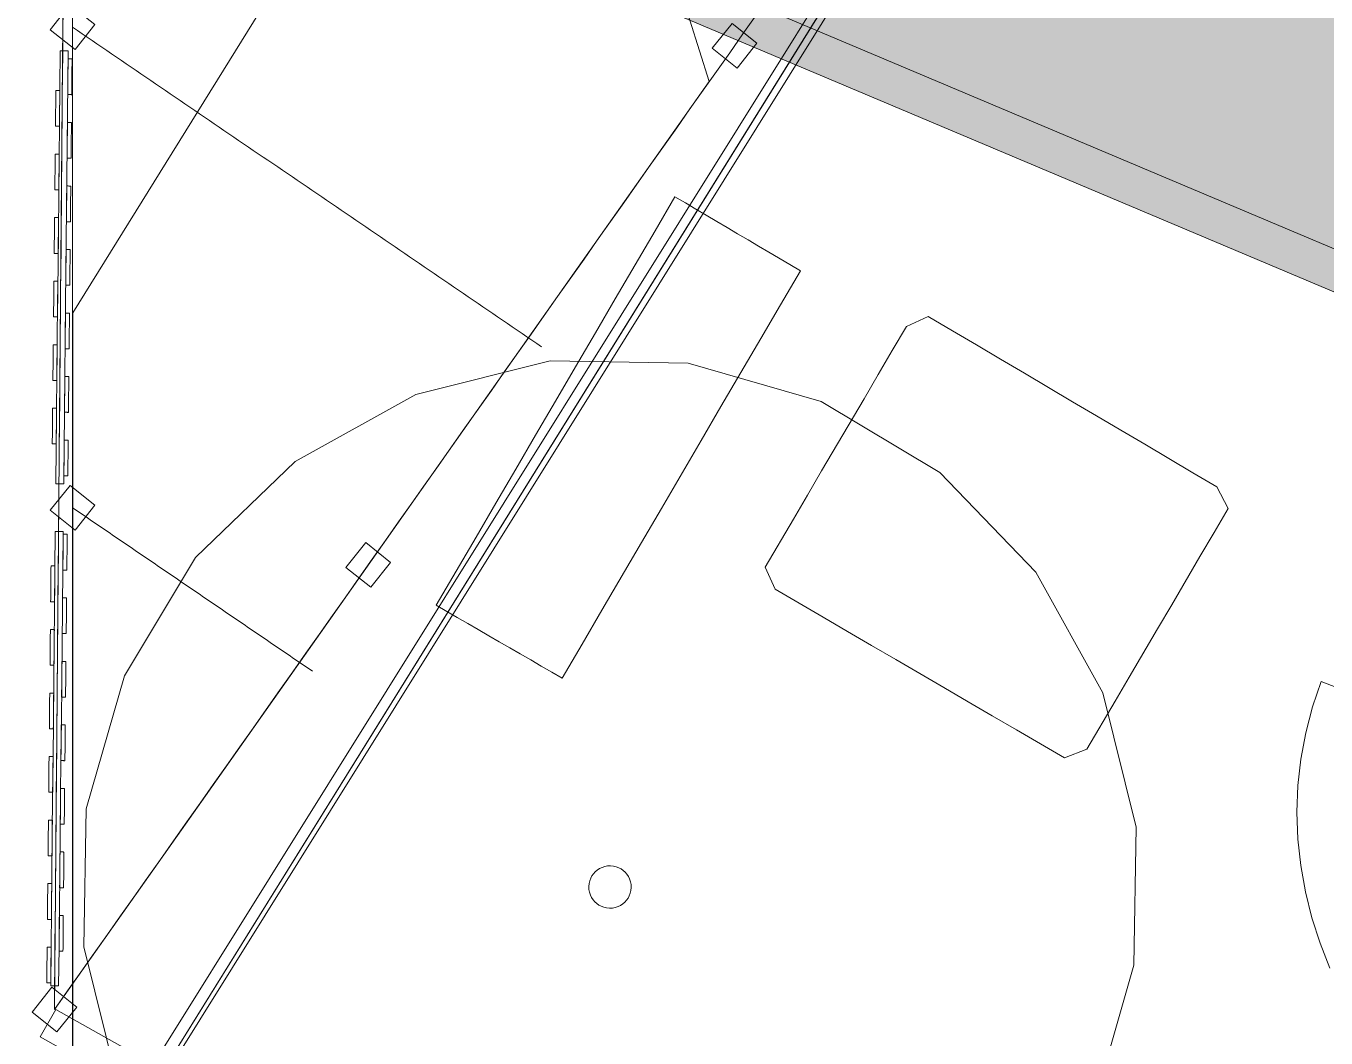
# Model space of a CAD drawing. Header units: millimetres. Extents: x -31757 to 121236, y -27283 to 59400.
# Drawn here: x 25068 to 29978, y 3629 to 7451 of the extents above; entities that cross this region are included whole.
import ezdxf

# ---------------------------------------------------------------- set-up
doc = ezdxf.new("R2010")
doc.units = ezdxf.units.MM
doc.layers.add('10_見えがかり', color=7, linetype='Continuous', lineweight=13)
doc.layers.add('30_敷地・外構', color=8, linetype='Continuous', lineweight=9)

msp = doc.modelspace()

# ---------------------------------------------------------------- hatches: boundary and pattern name
at = {"layer": '10_見えがかり'}
msp.add_hatch(color=8, dxfattribs=at).paths.add_polyline_path([(40065.8, 29151), (40066.1, 29150.7), (40327.1, 28949.1), (40328.7, 28948), (40330.4, 28947), (40332.2, 28946.2), (40334, 28945.6), (40335.9, 28945.2), (40337.9, 28945), (40339.9, 28944.9), (40341.8, 28945.1), (40343.7, 28945.4), (40345.6, 28946), (40347.5, 28946.7), (40349.2, 28947.6), (40350.9, 28948.6), (40352.4, 28949.8), (40353.8, 28951.2), (40355.1, 28952.7), (40882.9, 29633), (41480, 30395.1), (42080.6, 31154.4), (42684.8, 31910.9), (43292.6, 32664.5), (43903.9, 33415.2), (44518.8, 34163), (45137.2, 34907.9), (45759.1, 35650), (46384.5, 36389), (47013.3, 37125.1), (47645.6, 37858.3), (48281.4, 38588.4), (48920.6, 39315.6), (49563.2, 40039.7), (50209.3, 40760.8), (50858.7, 41478.8), (51511.5, 42193.7), (52167.7, 42905.6), (52827.2, 43614.4), (53490, 44320), (54156.2, 45022.6), (54825.7, 45721.9), (55498.4, 46418.1), (56174.5, 47111.2), (56853.8, 47801), (57536.3, 48487.6), (58222.1, 49171), (58911.1, 49851.2), (59603.3, 50528.1), (60298.6, 51201.7), (60374.8, 51274.8), (60376.2, 51276.3), (60377.4, 51277.8), (60378.4, 51279.5), (60379.3, 51281.3), (60380, 51283.1), (60380.5, 51285), (60380.8, 51286.9), (60381, 51288.9), (60380.9, 51290.8), (60380.7, 51292.8), (60380.2, 51294.7), (60379.6, 51296.6), (60378.8, 51298.4), (60377.8, 51300.1), (60376.7, 51301.7), (60375.4, 51303.1), (60146.7, 51540.7), (60146.4, 51541), (60146.7, 51541.4), (60833.4, 52199.6), (61523.6, 52855.1), (62216.8, 53507.4), (62913, 54156.4), (63612.2, 54802.2), (64314.4, 55444.8), (65019.2, 56083.8), (65019.6, 56084.1), (65019.9, 56083.8), (65254.1, 55824.3), (66795, 54116.9), (66795, 54116.8), (75537.8, 44429), (75538.1, 44428.7), (75537.8, 44428.3), (75105, 44023.6), (75104.9, 44023.5), (73057.4, 42142.5), (73057.2, 42142.3), (71040.6, 40228.6), (71040.4, 40228.4), (69052.1, 38285.4), (69051.8, 38285.2), (67092.1, 36313.2), (67091.9, 36313), (65161.3, 34312.7), (65161.1, 34312.4), (63259.9, 32284), (63259.7, 32283.8), (61388.4, 30227.8), (61388.2, 30227.6), (59547.2, 28144.4), (59547, 28144.1), (57736.7, 26034.2), (57736.5, 26034), (55957.3, 23897.8), (55957.1, 23897.6), (54209.3, 21735.6), (54209.1, 21735.4), (52493.2, 19548.1), (52493, 19547.9), (50809.2, 17335.7), (50809, 17335.4), (49157.8, 15098.8), (49157.6, 15098.5), (47539.3, 12838), (47539.1, 12837.8), (45954.1, 10553.8), (45953.9, 10553.6), (44402.4, 8246.6), (44402.2, 8246.4), (42884.7, 5917), (42884.5, 5916.8), (41401.3, 3565.6), (41401.2, 3565.4), (40433.8, 2047.8), (40433.5, 2047.4), (40433, 2047.5), (34030.2, 4749.4), (34030.2, 4749.4), (26699.8, 7843.7), (26699.5, 7843.8), (26030.8, 8156.6), (26029.7, 8157.2), (26026.2, 8159.4), (26025.8, 8159.7), (26026, 8160.1), (26672.5, 9168.4), (26672.6, 9168.6), (28072.1, 11401.4), (28073.1, 11403.1), (28073.8, 11404.9), (28074.5, 11406.8), (28074.9, 11408.7), (28075.1, 11410.7), (28075.1, 11412.7), (28075, 11414.6), (28074.6, 11416.6), (28074.1, 11418.5), (28073.4, 11420.3), (28072.5, 11422), (28071.4, 11423.7), (28070.2, 11425.2), (28068.8, 11426.7), (28067.3, 11427.9), (28065.7, 11429), (27872.5, 11548.5), (27872.1, 11548.7), (27872.4, 11549.1), (28386.1, 12375.7), (28904.1, 13200.3), (29425.9, 14022.4), (29951.7, 14842.1), (30481.3, 15659.2), (31014.8, 16473.8), (31552.1, 17285.9), (32093.3, 18095.5), (32638.3, 18902.5), (33187.1, 19706.8), (33739.7, 20508.6), (34296.1, 21307.8), (34856.3, 22104.3), (35420.2, 22898.1), (35987.9, 23689.3), (36559.3, 24477.8), (37134.5, 25263.5), (37713.4, 26046.5), (38295.9, 26826.8), (38882.2, 27604.3), (39472.1, 28379.1), (40065.5, 29150.6)])

# ---------------------------------------------------------------- linework, layer by layer
for points in [[(18244, 12903.1), (23243.5, 12903.3), (24243.4, 12903.4), (25243.3, 12903.5), (25243.4, 11903.5), (25243.4, 10903.6), (25243.5, 9903.7), (25243.5, 8903.8), (25243.6, 7903.9), (25243.7, 6904), (25243.7, 5904.1), (25243.8, 4904.2), (25243.9, 2904.4), (25243.9, 1904.5), (25244, 904.6), (24244.1, 904.5), (23244.2, 904.5), (21244.4, 904.4), (20244.5, 904.3), (19244.6, 904.2)], [(25244.9, 6368.1), (28481.9, 11583.6), (30011.2, 10634.4), (25245.3, 2955.5), (25244.9, 6368.1)], [(40371.8, 2236.4), (33118.3, 5297.2), (33118.3, 5297.2), (26761.1, 7980.6), (26760.7, 7980.8), (26246.6, 8221.2), (26245.5, 8221.8), (26245.1, 8222.1), (26244.7, 8222.4), (26244.9, 8222.8), (26801.1, 9091.1), (26801.2, 9091.3), (28206.9, 11329.6), (28207.1, 11330)], [(25245.6, 903.3), (25245.3, 2955.5), (29065, 9109.9)], [(25548.7, 3528.9), (28640.9, 8483.8), (28692.2, 8452.8), (25600.9, 3499.4), (25548.7, 3528.9)], [(27538.2, 7590.3), (27648.4, 7241.4), (27153.7, 6540.3), (26164.5, 5138.2), (25669.8, 4437.1), (25175.2, 3736), (25188, 5226.7), (25200.8, 6717.4), (25213.6, 8208)], [(34030.2, 4749.4), (26699.8, 7843.7)], [(25234, 7531.4), (25327.9, 7456.7), (25253.2, 7362.7), (25159.3, 7437.5), (25234, 7531.4)], [(27734.3, 7461), (27828.2, 7386.3), (27753.5, 7292.4), (27659.6, 7367.1), (27734.3, 7461)], [(25194.4, 7084.9), (25195.8, 7221.1), (25197.2, 7357.3), (25202.2, 7357.3), (25204.7, 7357.3), (25207.2, 7357.2), (25209.7, 7357.2), (25219.7, 7357.1), (25222.2, 7357.1), (25227.2, 7357), (25217.4, 6403.4), (25216, 6267.2), (25214.7, 6130.9), (25213.3, 5994.7), (25210.5, 5722.2), (25208, 5722.3), (25205.5, 5722.3), (25195.5, 5722.4), (25193, 5722.4), (25190.5, 5722.4), (25188, 5722.5), (25185.5, 5722.5), (25180.5, 5722.5), (25181.9, 5858.8), (25183.3, 5995), (25184.7, 6131.2), (25187.4, 6403.7), (25188.8, 6539.9), (25190.2, 6676.2), (25191.6, 6812.4), (25193, 6948.6), (25194.4, 7084.9)], [(25194.4, 7084.9), (25195.8, 7221.1), (25197.2, 7357.3), (25202.2, 7357.3), (25204.7, 7357.3), (25207.2, 7357.2), (25209.7, 7357.2), (25219.7, 7357.1), (25222.2, 7357.1), (25227.2, 7357), (25217.4, 6403.4), (25216, 6267.2), (25214.7, 6130.9), (25213.3, 5994.7), (25210.5, 5722.2), (25208, 5722.3), (25205.5, 5722.3), (25195.5, 5722.4), (25193, 5722.4), (25190.5, 5722.4), (25188, 5722.5), (25185.5, 5722.5), (25180.5, 5722.5), (25181.9, 5858.8), (25183.3, 5995), (25184.7, 6131.2), (25187.4, 6403.7), (25188.8, 6539.9), (25190.2, 6676.2), (25191.6, 6812.4), (25193, 6948.6), (25194.4, 7084.9)], [(25194.4, 7084.9), (25195.8, 7221.1), (25197.2, 7357.3), (25202.2, 7357.3), (25204.7, 7357.3), (25207.2, 7357.2), (25209.7, 7357.2), (25219.7, 7357.1), (25222.2, 7357.1), (25227.2, 7357), (25217.4, 6403.4), (25216, 6267.2), (25214.7, 6130.9), (25213.3, 5994.7), (25210.5, 5722.2), (25208, 5722.3), (25205.5, 5722.3), (25195.5, 5722.4), (25193, 5722.4), (25190.5, 5722.4), (25188, 5722.5), (25185.5, 5722.5), (25180.5, 5722.5), (25181.9, 5858.8), (25183.3, 5995), (25184.7, 6131.2), (25187.4, 6403.7), (25188.8, 6539.9), (25190.2, 6676.2), (25191.6, 6812.4), (25193, 6948.6), (25194.4, 7084.9)], [(25226.2, 7259.6), (25226.4, 7282.1), (25226.5, 7293.3), (25226.7, 7315.8), (25226.9, 7327.1), (25228.1, 7327.1), (25229.4, 7327.1), (25231.9, 7327), (25233.1, 7327), (25234.4, 7327), (25235.6, 7327), (25236.9, 7327), (25239.4, 7327), (25240.6, 7326.9), (25241.9, 7326.9), (25241.7, 7315.7), (25241.6, 7304.4), (25241.5, 7293.2), (25241.4, 7281.9), (25241.2, 7259.4), (25241.1, 7248.2), (25240.9, 7236.9), (25240.8, 7225.7), (25240.7, 7214.4), (25240.6, 7203.2), (25240.5, 7191.9), (25239.2, 7191.9), (25238, 7192), (25236.7, 7192), (25234.2, 7192), (25233, 7192), (25231.7, 7192), (25230.5, 7192), (25228, 7192.1), (25226.7, 7192.1), (25225.5, 7192.1), (25225.6, 7203.3), (25225.9, 7237.1), (25226.1, 7248.3), (25226.2, 7259.6)], [(25183.1, 7207.5), (25185.6, 7207.5), (25186.9, 7207.5), (25188.1, 7207.5), (25189.4, 7207.5), (25190.6, 7207.4), (25193.1, 7207.4), (25194.4, 7207.4), (25195.6, 7207.4), (25195.5, 7196.1), (25195.4, 7184.9), (25195.3, 7173.6), (25195.2, 7162.4), (25194.9, 7139.9), (25194.7, 7117.4), (25194.6, 7106.2), (25194.5, 7094.9), (25194.4, 7083.7), (25194.3, 7072.4), (25193, 7072.4), (25191.8, 7072.4), (25190.5, 7072.4), (25189.3, 7072.5), (25188, 7072.5), (25186.8, 7072.5), (25185.5, 7072.5), (25184.3, 7072.5), (25183, 7072.5), (25181.8, 7072.5), (25180.5, 7072.5), (25179.3, 7072.6), (25179.4, 7083.8), (25179.5, 7095.1), (25179.6, 7106.3), (25179.7, 7117.6), (25179.8, 7128.8), (25180.1, 7151.3), (25180.2, 7162.6), (25180.5, 7196.3), (25180.6, 7207.5), (25183.1, 7207.5)], [(25223.7, 7019.6), (25223.8, 7030.8), (25224, 7042.1), (25224.2, 7064.6), (25224.3, 7075.8), (25224.4, 7087.1), (25225.7, 7087.1), (25226.9, 7087.1), (25228.2, 7087.1), (25229.4, 7087), (25230.7, 7087), (25233.2, 7087), (25235.7, 7087), (25236.9, 7087), (25238.2, 7087), (25239.4, 7086.9), (25239.3, 7075.7), (25239.1, 7053.2), (25238.8, 7030.7), (25238.6, 7008.2), (25238.4, 6985.7), (25238.1, 6963.2), (25238, 6951.9), (25236.8, 6952), (25235.5, 6952), (25234.3, 6952), (25233, 6952), (25231.8, 6952), (25230.5, 6952), (25229.3, 6952), (25228, 6952.1), (25226.8, 6952.1), (25225.5, 6952.1), (25224.3, 6952.1), (25223, 6952.1), (25223.1, 6963.4), (25223.3, 6974.6), (25223.4, 6985.9), (25223.5, 6997.1), (25223.6, 7008.3), (25223.7, 7019.6)], [(25177.5, 6900.1), (25177.6, 6911.3), (25177.7, 6922.6), (25177.8, 6933.8), (25178.1, 6956.3), (25178.2, 6967.6), (25179.4, 6967.5), (25180.7, 6967.5), (25181.9, 6967.5), (25183.2, 6967.5), (25184.4, 6967.5), (25185.7, 6967.5), (25186.9, 6967.5), (25189.4, 6967.4), (25190.7, 6967.4), (25191.9, 6967.4), (25193.2, 6967.4), (25193.1, 6956.2), (25193, 6944.9), (25192.8, 6933.7), (25192.7, 6922.4), (25192.6, 6911.2), (25192.5, 6899.9), (25192.4, 6888.7), (25192.3, 6877.4), (25192.2, 6866.2), (25192, 6854.9), (25191.9, 6843.7), (25191.8, 6832.4), (25190.6, 6832.4), (25189.3, 6832.4), (25188.1, 6832.5), (25186.8, 6832.5), (25185.6, 6832.5), (25184.3, 6832.5), (25183.1, 6832.5), (25181.8, 6832.5), (25180.6, 6832.5), (25179.3, 6832.5), (25178.1, 6832.6), (25176.8, 6832.6), (25176.9, 6843.8), (25177, 6855.1), (25177.2, 6866.3), (25177.3, 6877.6), (25177.5, 6900.1)], [(25221.3, 6779.6), (25221.5, 6802.1), (25221.7, 6824.6), (25221.8, 6835.9), (25222, 6847.1), (25223.2, 6847.1), (25224.5, 6847.1), (25225.7, 6847.1), (25227, 6847.1), (25229.5, 6847), (25232, 6847), (25233.2, 6847), (25234.5, 6847), (25235.7, 6847), (25237, 6847), (25236.8, 6835.7), (25236.7, 6824.5), (25236.6, 6813.2), (25236.5, 6802), (25236.4, 6790.7), (25236.3, 6779.5), (25236, 6757), (25235.7, 6723.2), (25235.6, 6712), (25234.3, 6712), (25233.1, 6712), (25230.6, 6712), (25229.3, 6712), (25226.8, 6712.1), (25224.3, 6712.1), (25223.1, 6712.1), (25221.8, 6712.1), (25220.6, 6712.1), (25220.7, 6723.4), (25220.8, 6734.6), (25220.9, 6745.9), (25221, 6757.1), (25221.2, 6768.4), (25221.3, 6779.6)], [(27293.2, 6420.6), (27368.3, 6549.2), (27443.5, 6677.8), (27518.6, 6806.4), (27558.1, 6783.2), (27597.5, 6759.9), (27637, 6736.6), (27676.5, 6713.3), (27716, 6690), (27755.4, 6666.7), (27794.9, 6643.4), (27834.4, 6620.1), (27873.9, 6596.8), (27952.8, 6550.2), (27992.3, 6527), (27917.4, 6398.7), (27842.5, 6270.4), (27767.5, 6142.2), (27692.6, 6013.9), (27617.7, 5885.7), (27467.9, 5629.1), (27392.9, 5500.9), (27243.1, 5244.4), (27168.2, 5116.1), (27093.3, 4987.8), (27053.6, 5010.8), (27013.9, 5033.7), (26974.2, 5056.7), (26934.6, 5079.6), (26894.9, 5102.6), (26855.2, 5125.5), (26815.5, 5148.4), (26775.9, 5171.4), (26736.2, 5194.3), (26696.5, 5217.3), (26656.8, 5240.2), (26617.1, 5263.2), (26692.3, 5391.8), (26767.4, 5520.4), (26842.5, 5649), (26917.6, 5777.6), (26992.7, 5906.2), (27067.9, 6034.8), (27143, 6163.4), (27218.1, 6292), (27293.2, 6420.6)], [(25175.1, 6660.1), (25175.2, 6671.3), (25175.3, 6682.6), (25175.5, 6705.1), (25175.6, 6716.3), (25175.7, 6727.6), (25177, 6727.6), (25178.2, 6727.5), (25179.5, 6727.5), (25180.7, 6727.5), (25182, 6727.5), (25183.2, 6727.5), (25184.5, 6727.5), (25185.7, 6727.5), (25187, 6727.5), (25188.2, 6727.4), (25189.5, 6727.4), (25190.7, 6727.4), (25190.6, 6716.2), (25190.5, 6704.9), (25190.4, 6693.7), (25190.3, 6682.4), (25190.1, 6659.9), (25189.9, 6648.7), (25189.8, 6637.4), (25189.7, 6626.2), (25189.6, 6614.9), (25189.5, 6603.7), (25189.4, 6592.4), (25188.1, 6592.4), (25186.9, 6592.5), (25185.6, 6592.5), (25184.4, 6592.5), (25183.1, 6592.5), (25180.6, 6592.5), (25179.4, 6592.5), (25176.9, 6592.6), (25175.6, 6592.6), (25174.4, 6592.6), (25174.5, 6603.8), (25174.6, 6615.1), (25174.7, 6626.3), (25174.8, 6637.6), (25174.9, 6648.8), (25175.1, 6660.1)], [(25218.9, 6550.9), (25219.1, 6562.1), (25219.2, 6573.4), (25219.3, 6584.6), (25219.4, 6595.9), (25219.5, 6607.1), (25220.8, 6607.1), (25222, 6607.1), (25224.5, 6607.1), (25225.8, 6607.1), (25228.3, 6607), (25229.5, 6607), (25232, 6607), (25233.3, 6607), (25234.5, 6607), (25234.4, 6595.7), (25234.3, 6584.5), (25234.2, 6573.2), (25234.1, 6562), (25233.8, 6539.5), (25233.7, 6528.2), (25233.6, 6517), (25233.5, 6505.7), (25233.4, 6494.5), (25233.2, 6483.2), (25233.1, 6472), (25231.9, 6472), (25230.6, 6472), (25229.4, 6472), (25228.1, 6472), (25226.9, 6472), (25224.4, 6472.1), (25223.1, 6472.1), (25221.9, 6472.1), (25220.6, 6472.1), (25219.4, 6472.1), (25218.1, 6472.1), (25218.3, 6483.4), (25218.4, 6494.6), (25218.5, 6505.9), (25218.6, 6517.1), (25218.9, 6550.9)], [(25175.8, 6487.6), (25178.3, 6487.5), (25180.8, 6487.5), (25183.3, 6487.5), (25184.5, 6487.5), (25185.8, 6487.5), (25187, 6487.4), (25188.3, 6487.4), (25188.2, 6476.2), (25188.1, 6464.9), (25187.9, 6453.7), (25187.8, 6442.4), (25187.7, 6431.2), (25187.6, 6419.9), (25187.5, 6408.7), (25187.4, 6397.4), (25187.3, 6386.2), (25187, 6363.7), (25186.9, 6352.4), (25185.7, 6352.5), (25184.4, 6352.5), (25180.7, 6352.5), (25178.2, 6352.5), (25175.7, 6352.6), (25174.4, 6352.6), (25173.2, 6352.6), (25171.9, 6352.6), (25172, 6363.8), (25172.1, 6375.1), (25172.3, 6386.3), (25172.4, 6397.6), (25172.5, 6408.8), (25172.6, 6420.1), (25172.8, 6442.6), (25172.9, 6453.8), (25173.1, 6465.1), (25173.2, 6476.3), (25173.3, 6487.6), (25175.8, 6487.6)], [(25219.6, 6367.1), (25220.8, 6367.1), (25222.1, 6367.1), (25224.6, 6367.1), (25225.8, 6367), (25227.1, 6367), (25228.3, 6367), (25229.6, 6367), (25230.8, 6367), (25232.1, 6367), (25231.9, 6355.7), (25231.8, 6344.5), (25231.7, 6333.2), (25231.6, 6322), (25231.4, 6299.5), (25231.3, 6288.2), (25231.1, 6277), (25230.9, 6254.5), (25230.8, 6243.2), (25230.7, 6232), (25229.4, 6232), (25228.2, 6232), (25226.9, 6232), (25225.7, 6232), (25224.4, 6232.1), (25223.2, 6232.1), (25221.9, 6232.1), (25219.4, 6232.1), (25218.2, 6232.1), (25216.9, 6232.1), (25215.7, 6232.1), (25215.8, 6243.4), (25215.9, 6254.6), (25216, 6265.9), (25216.1, 6277.1), (25216.3, 6288.4), (25216.4, 6299.6), (25216.6, 6322.1), (25216.7, 6333.4), (25216.8, 6344.6), (25216.9, 6355.9), (25217.1, 6367.1), (25219.6, 6367.1)], [(28232.9, 6043.6), (28286.3, 6134.6), (28339.7, 6225.6), (28393, 6316.6), (28475.6, 6354.2), (28566.4, 6300.5), (28657.3, 6246.9), (28748.1, 6193.2), (28838.9, 6139.6), (29020.6, 6032.3), (29111.4, 5978.6), (29202.3, 5925), (29293.1, 5871.3), (29383.9, 5817.7), (29474.8, 5764), (29565.6, 5710.4), (29608.3, 5629.1), (29554.8, 5538.1), (29501.4, 5447.1), (29394.7, 5265.2), (29341.3, 5174.2), (29234.5, 4992.2), (29181.1, 4901.2), (29074.4, 4719.2), (28990.5, 4686.7), (28899.4, 4739.8), (28808.2, 4793), (28717.1, 4846.1), (28625.9, 4899.2), (28534.8, 4952.3), (28352.5, 5058.6), (28261.3, 5111.7), (28170.2, 5164.8), (28079.1, 5217.9), (27896.8, 5324.2), (27859.2, 5406.7), (27966, 5588.7), (28019.3, 5679.7), (28072.7, 5770.6), (28232.9, 6043.6)], [(25170.2, 6180.1), (25170.3, 6191.4), (25170.4, 6202.6), (25170.5, 6213.9), (25170.6, 6225.1), (25170.7, 6236.3), (25170.8, 6247.6), (25172.1, 6247.6), (25173.3, 6247.6), (25174.6, 6247.6), (25175.8, 6247.5), (25177.1, 6247.5), (25178.3, 6247.5), (25179.6, 6247.5), (25180.8, 6247.5), (25183.3, 6247.5), (25184.6, 6247.5), (25185.8, 6247.4), (25185.7, 6236.2), (25185.4, 6202.4), (25185.2, 6179.9), (25184.9, 6157.5), (25184.8, 6146.2), (25184.6, 6123.7), (25184.5, 6112.5), (25183.2, 6112.5), (25180.7, 6112.5), (25179.5, 6112.5), (25178.2, 6112.5), (25175.7, 6112.5), (25174.5, 6112.6), (25173.2, 6112.6), (25170.7, 6112.6), (25169.5, 6112.6), (25169.6, 6123.9), (25169.8, 6146.4), (25169.9, 6157.6), (25170.2, 6180.1)], [(26540.6, 6060), (27047.1, 6186.3), (27569.2, 6177.2), (28071.1, 6033.3), (28518.6, 5764.4), (28881.3, 5388.8), (29134.4, 4932.1), (29260.7, 4425.5), (29251.6, 3903.5), (29107.7, 3401.6)], [(25217.1, 6127.1), (25219.6, 6127.1), (25220.9, 6127.1), (25222.1, 6127.1), (25224.6, 6127), (25225.9, 6127), (25227.1, 6127), (25228.4, 6127), (25229.6, 6127), (25229.5, 6115.7), (25229.4, 6104.5), (25229.3, 6093.2), (25229.2, 6082), (25228.9, 6059.5), (25228.8, 6048.2), (25228.7, 6037), (25228.6, 6025.7), (25228.5, 6014.5), (25228.4, 6003.2), (25228.2, 5992), (25227, 5992), (25225.7, 5992), (25224.5, 5992), (25223.2, 5992.1), (25222, 5992.1), (25220.7, 5992.1), (25219.5, 5992.1), (25218.2, 5992.1), (25217, 5992.1), (25215.7, 5992.1), (25214.5, 5992.1), (25213.2, 5992.2), (25213.4, 6003.4), (25213.5, 6014.7), (25213.6, 6025.9), (25213.7, 6037.2), (25213.8, 6048.4), (25213.9, 6059.6), (25214.2, 6082.1), (25214.3, 6093.4), (25214.5, 6115.9), (25214.6, 6127.1), (25217.1, 6127.1)], [(25412.7, 3466.1), (25286.4, 3972.7), (25295.5, 4494.8), (25439.4, 4996.6), (25708.3, 5444.2), (26083.9, 5806.9), (26540.6, 6060)], [(25167.8, 5951.4), (25167.9, 5962.6), (25168, 5973.9), (25168.3, 5996.4), (25168.4, 6007.6), (25169.6, 6007.6), (25170.9, 6007.6), (25172.1, 6007.6), (25174.6, 6007.5), (25175.9, 6007.5), (25177.1, 6007.5), (25178.4, 6007.5), (25180.9, 6007.5), (25182.1, 6007.5), (25183.4, 6007.5), (25183.3, 5996.2), (25183.2, 5985), (25182.9, 5962.5), (25182.8, 5951.2), (25182.7, 5940), (25182.5, 5917.5), (25182.4, 5906.2), (25182.2, 5895), (25182.1, 5883.7), (25182, 5872.5), (25180.8, 5872.5), (25178.3, 5872.5), (25177, 5872.5), (25175.8, 5872.5), (25173.3, 5872.6), (25172, 5872.6), (25169.5, 5872.6), (25168.3, 5872.6), (25167, 5872.6), (25167.1, 5883.9), (25167.4, 5906.4), (25167.5, 5917.6), (25167.8, 5951.4)], [(25214.7, 5887.1), (25217.2, 5887.1), (25218.4, 5887.1), (25220.9, 5887.1), (25222.2, 5887.1), (25223.4, 5887), (25224.7, 5887), (25225.9, 5887), (25227.2, 5887), (25227.1, 5875.8), (25226.9, 5864.5), (25226.8, 5853.3), (25226.7, 5842), (25226.5, 5819.5), (25226.4, 5808.3), (25226.2, 5797), (25226.1, 5785.8), (25226, 5774.5), (25225.9, 5763.3), (25225.8, 5752), (25224.5, 5752), (25223.3, 5752), (25222, 5752.1), (25220.8, 5752.1), (25219.5, 5752.1), (25217, 5752.1), (25215.8, 5752.1), (25214.5, 5752.1), (25213.3, 5752.1), (25212, 5752.2), (25210.8, 5752.2), (25210.9, 5763.4), (25211, 5774.7), (25211.1, 5785.9), (25211.2, 5797.2), (25211.4, 5808.4), (25211.5, 5819.7), (25211.6, 5830.9), (25211.7, 5842.2), (25211.8, 5853.4), (25211.9, 5864.7), (25212.1, 5875.9), (25212.2, 5887.2), (25214.7, 5887.1)], [(25234.1, 5716), (25328, 5641.3), (25253.3, 5547.4), (25159.4, 5622.1), (25234.1, 5716)], [(25181.1, 5542.1), (25183.6, 5542.1), (25186.1, 5542.1), (25188.6, 5542), (25191.1, 5542), (25196.1, 5542), (25198.6, 5541.9), (25201.1, 5541.9), (25203.6, 5541.9), (25206.1, 5541.9), (25208.6, 5541.8), (25207.2, 5398.9), (25205.7, 5255.9), (25204.3, 5112.9), (25202.8, 4969.9), (25201.3, 4826.9), (25199.9, 4684), (25198.4, 4541), (25195.5, 4255), (25194.1, 4112), (25192.6, 3969.1), (25191.1, 3826.1), (25183.6, 3826.2), (25181.1, 3826.2), (25178.6, 3826.2), (25176.1, 3826.2), (25173.6, 3826.3), (25171.1, 3826.3), (25168.6, 3826.3), (25166.1, 3826.3), (25163.6, 3826.4), (25161.1, 3826.4), (25162.6, 3969.4), (25164.1, 4112.3), (25167, 4398.3), (25168.4, 4541.3), (25169.9, 4684.3), (25171.3, 4827.2), (25172.8, 4970.2), (25174.3, 5113.2), (25175.7, 5256.2), (25177.2, 5399.2), (25178.6, 5542.1), (25181.1, 5542.1)], [(25181.1, 5542.1), (25183.6, 5542.1), (25186.1, 5542.1), (25188.6, 5542), (25191.1, 5542), (25196.1, 5542), (25198.6, 5541.9), (25201.1, 5541.9), (25203.6, 5541.9), (25206.1, 5541.9), (25208.6, 5541.8), (25207.2, 5398.9), (25205.7, 5255.9), (25204.3, 5112.9), (25202.8, 4969.9), (25201.3, 4826.9), (25199.9, 4684), (25198.4, 4541), (25195.5, 4255), (25194.1, 4112), (25192.6, 3969.1), (25191.1, 3826.1), (25183.6, 3826.2), (25181.1, 3826.2), (25178.6, 3826.2), (25176.1, 3826.2), (25173.6, 3826.3), (25171.1, 3826.3), (25168.6, 3826.3), (25166.1, 3826.3), (25163.6, 3826.4), (25161.1, 3826.4), (25162.6, 3969.4), (25164.1, 4112.3), (25167, 4398.3), (25168.4, 4541.3), (25169.9, 4684.3), (25171.3, 4827.2), (25172.8, 4970.2), (25174.3, 5113.2), (25175.7, 5256.2), (25177.2, 5399.2), (25178.6, 5542.1), (25181.1, 5542.1)], [(25181.1, 5542.1), (25183.6, 5542.1), (25186.1, 5542.1), (25188.6, 5542), (25191.1, 5542), (25196.1, 5542), (25198.6, 5541.9), (25201.1, 5541.9), (25203.6, 5541.9), (25206.1, 5541.9), (25208.6, 5541.8), (25207.2, 5398.9), (25205.7, 5255.9), (25204.3, 5112.9), (25202.8, 4969.9), (25201.3, 4826.9), (25199.9, 4684), (25198.4, 4541), (25195.5, 4255), (25194.1, 4112), (25192.6, 3969.1), (25191.1, 3826.1), (25183.6, 3826.2), (25181.1, 3826.2), (25178.6, 3826.2), (25176.1, 3826.2), (25173.6, 3826.3), (25171.1, 3826.3), (25168.6, 3826.3), (25166.1, 3826.3), (25163.6, 3826.4), (25161.1, 3826.4), (25162.6, 3969.4), (25164.1, 4112.3), (25167, 4398.3), (25168.4, 4541.3), (25169.9, 4684.3), (25171.3, 4827.2), (25172.8, 4970.2), (25174.3, 5113.2), (25175.7, 5256.2), (25177.2, 5399.2), (25178.6, 5542.1), (25181.1, 5542.1)], [(25207.8, 5463.9), (25208, 5475.2), (25208.1, 5486.4), (25208.2, 5497.7), (25208.3, 5508.9), (25208.4, 5520.2), (25208.5, 5531.4), (25209.8, 5531.4), (25211, 5531.4), (25212.3, 5531.4), (25213.5, 5531.4), (25214.8, 5531.4), (25216, 5531.3), (25217.3, 5531.3), (25218.5, 5531.3), (25222.3, 5531.3), (25223.5, 5531.3), (25223.4, 5520), (25223.3, 5508.8), (25223.2, 5497.5), (25223.1, 5486.3), (25223, 5475), (25222.8, 5463.8), (25222.6, 5441.3), (25222.5, 5430), (25222.4, 5418.8), (25222.3, 5407.5), (25222.2, 5396.3), (25220.9, 5396.3), (25219.7, 5396.3), (25218.4, 5396.3), (25217.2, 5396.3), (25214.7, 5396.3), (25213.4, 5396.4), (25212.2, 5396.4), (25210.9, 5396.4), (25209.7, 5396.4), (25208.4, 5396.4), (25207.2, 5396.4), (25207.3, 5407.7), (25207.4, 5418.9), (25207.5, 5430.2), (25207.6, 5441.4), (25207.8, 5463.9)], [(26350.8, 5500.2), (26444.8, 5425.5), (26370, 5331.6), (26276.1, 5406.3), (26350.8, 5500.2)], [(25161.6, 5344.4), (25161.7, 5355.6), (25161.9, 5366.9), (25162, 5378.1), (25162.1, 5389.4), (25162.2, 5400.6), (25162.3, 5411.9), (25163.6, 5411.9), (25164.8, 5411.9), (25167.3, 5411.8), (25168.6, 5411.8), (25171.1, 5411.8), (25172.3, 5411.8), (25174.8, 5411.8), (25176.1, 5411.7), (25177.3, 5411.7), (25177.2, 5400.5), (25177.1, 5389.2), (25177, 5378), (25176.9, 5366.7), (25176.6, 5344.2), (25176.5, 5333), (25176.4, 5321.7), (25176.3, 5310.5), (25176.1, 5288), (25175.9, 5276.7), (25174.7, 5276.7), (25173.4, 5276.8), (25170.9, 5276.8), (25169.7, 5276.8), (25168.4, 5276.8), (25167.2, 5276.8), (25165.9, 5276.8), (25163.4, 5276.9), (25162.2, 5276.9), (25160.9, 5276.9), (25161.1, 5288.1), (25161.3, 5310.6), (25161.4, 5321.9), (25161.5, 5333.1), (25161.6, 5344.4)], [(25208.6, 5291.4), (25209.8, 5291.4), (25211.1, 5291.4), (25212.3, 5291.4), (25213.6, 5291.4), (25214.8, 5291.3), (25216.1, 5291.3), (25217.3, 5291.3), (25219.8, 5291.3), (25221.1, 5291.3), (25221, 5280), (25220.9, 5268.8), (25220.7, 5257.5), (25220.6, 5246.3), (25220.5, 5235), (25220.4, 5223.8), (25220.3, 5212.5), (25220.2, 5201.3), (25220.1, 5190), (25219.9, 5178.8), (25219.8, 5167.5), (25219.7, 5156.3), (25218.5, 5156.3), (25217.2, 5156.3), (25216, 5156.3), (25214.7, 5156.3), (25213.5, 5156.3), (25212.2, 5156.4), (25209.7, 5156.4), (25208.5, 5156.4), (25207.2, 5156.4), (25206, 5156.4), (25204.7, 5156.4), (25204.8, 5167.7), (25204.9, 5178.9), (25205.1, 5190.2), (25205.2, 5201.4), (25205.3, 5212.7), (25205.5, 5235.2), (25205.6, 5246.4), (25205.7, 5257.7), (25205.9, 5268.9), (25206, 5280.2), (25206.1, 5291.4), (25208.6, 5291.4)], [(25159.2, 5104.4), (25159.3, 5115.6), (25159.4, 5126.9), (25159.5, 5138.1), (25159.6, 5149.4), (25159.8, 5160.6), (25159.9, 5171.9), (25161.1, 5171.9), (25162.4, 5171.9), (25163.6, 5171.9), (25164.9, 5171.8), (25166.1, 5171.8), (25167.4, 5171.8), (25168.6, 5171.8), (25169.9, 5171.8), (25171.1, 5171.8), (25173.6, 5171.8), (25174.9, 5171.7), (25174.7, 5160.5), (25174.6, 5149.2), (25174.5, 5138), (25174.4, 5126.7), (25174.3, 5115.5), (25174.2, 5104.2), (25174.1, 5093), (25173.9, 5081.7), (25173.8, 5070.5), (25173.7, 5059.2), (25173.6, 5048), (25173.5, 5036.7), (25171, 5036.8), (25169.7, 5036.8), (25168.5, 5036.8), (25167.2, 5036.8), (25166, 5036.8), (25164.7, 5036.8), (25163.5, 5036.9), (25162.2, 5036.9), (25161, 5036.9), (25159.7, 5036.9), (25158.5, 5036.9), (25158.6, 5048.2), (25158.7, 5059.4), (25158.8, 5070.6), (25159.1, 5093.1), (25159.2, 5104.4)], [(25202.9, 4983.9), (25203.1, 4995.2), (25203.2, 5006.4), (25203.3, 5017.7), (25203.4, 5028.9), (25203.5, 5040.2), (25203.6, 5051.4), (25204.9, 5051.4), (25206.1, 5051.4), (25207.4, 5051.4), (25208.6, 5051.4), (25209.9, 5051.4), (25211.1, 5051.4), (25212.4, 5051.4), (25214.9, 5051.3), (25216.1, 5051.3), (25217.4, 5051.3), (25218.6, 5051.3), (25218.5, 5040), (25218.3, 5017.5), (25218.2, 5006.3), (25218.1, 4995), (25217.9, 4983.8), (25217.8, 4972.5), (25217.7, 4961.3), (25217.6, 4950), (25217.4, 4927.5), (25217.3, 4916.3), (25216, 4916.3), (25214.8, 4916.3), (25212.3, 4916.3), (25208.5, 4916.4), (25207.3, 4916.4), (25206, 4916.4), (25204.8, 4916.4), (25203.5, 4916.4), (25202.3, 4916.4), (25202.4, 4927.7), (25202.5, 4938.9), (25202.6, 4950.2), (25202.7, 4961.4), (25202.9, 4983.9)], [(29871.8, 4582.1), (29882.9, 4682.5), (29901.2, 4781.7), (29926.6, 4879.4), (29959, 4975), (30053.1, 4938.4)], [(25159.9, 4931.9), (25161.2, 4931.9), (25162.4, 4931.9), (25163.7, 4931.8), (25164.9, 4931.8), (25166.2, 4931.8), (25167.4, 4931.8), (25168.7, 4931.8), (25171.2, 4931.8), (25172.4, 4931.8), (25172.3, 4920.5), (25172.2, 4909.3), (25172.1, 4898), (25172, 4886.8), (25171.7, 4864.3), (25171.6, 4853), (25171.5, 4841.8), (25171.4, 4830.5), (25171.3, 4819.3), (25171.2, 4808), (25171, 4796.8), (25169.8, 4796.8), (25168.5, 4796.8), (25167.3, 4796.8), (25166, 4796.8), (25164.8, 4796.8), (25162.3, 4796.9), (25161, 4796.9), (25158.5, 4796.9), (25157.3, 4796.9), (25156, 4796.9), (25156.2, 4808.2), (25156.3, 4819.4), (25156.4, 4830.7), (25156.5, 4841.9), (25156.6, 4853.2), (25156.7, 4864.4), (25156.8, 4875.7), (25157, 4886.9), (25157.1, 4898.2), (25157.2, 4909.4), (25157.3, 4920.7), (25157.4, 4931.9), (25159.9, 4931.9)], [(25200.5, 4744), (25200.6, 4755.2), (25200.7, 4766.5), (25201.1, 4800.2), (25201.2, 4811.5), (25202.4, 4811.4), (25203.7, 4811.4), (25204.9, 4811.4), (25206.2, 4811.4), (25207.4, 4811.4), (25209.9, 4811.4), (25211.2, 4811.4), (25213.7, 4811.3), (25214.9, 4811.3), (25216.2, 4811.3), (25216.1, 4800.1), (25216, 4788.8), (25215.7, 4766.3), (25215.6, 4755.1), (25215.5, 4743.8), (25215.3, 4721.3), (25215.2, 4710.1), (25215, 4698.8), (25214.9, 4687.6), (25214.8, 4676.3), (25213.6, 4676.3), (25212.3, 4676.3), (25211.1, 4676.3), (25209.8, 4676.4), (25208.6, 4676.4), (25206.1, 4676.4), (25204.8, 4676.4), (25203.6, 4676.4), (25202.3, 4676.4), (25201.1, 4676.4), (25199.8, 4676.5), (25199.9, 4687.7), (25200.2, 4710.2), (25200.3, 4721.5), (25200.5, 4744)], [(25154.3, 4624.4), (25154.4, 4635.7), (25154.5, 4646.9), (25154.6, 4658.2), (25154.7, 4669.4), (25154.9, 4680.7), (25155, 4691.9), (25156.2, 4691.9), (25157.5, 4691.9), (25158.7, 4691.9), (25160, 4691.9), (25161.2, 4691.9), (25162.5, 4691.8), (25163.7, 4691.8), (25165, 4691.8), (25166.2, 4691.8), (25167.5, 4691.8), (25168.7, 4691.8), (25170, 4691.8), (25169.9, 4680.5), (25169.6, 4658), (25169.5, 4646.8), (25169.4, 4635.5), (25169.3, 4624.3), (25169.2, 4613), (25169, 4601.8), (25168.9, 4590.5), (25168.8, 4579.3), (25168.7, 4568), (25168.6, 4556.8), (25167.3, 4556.8), (25166.1, 4556.8), (25164.8, 4556.8), (25163.6, 4556.8), (25162.3, 4556.8), (25161.1, 4556.8), (25159.8, 4556.9), (25158.6, 4556.9), (25157.3, 4556.9), (25156.1, 4556.9), (25154.8, 4556.9), (25153.6, 4556.9), (25153.7, 4568.2), (25153.8, 4579.4), (25153.9, 4590.7), (25154, 4601.9), (25154.2, 4613.2), (25154.3, 4624.4)], [(25198.2, 4515.2), (25198.3, 4526.5), (25198.5, 4549), (25198.6, 4560.2), (25198.7, 4571.5), (25200, 4571.5), (25201.2, 4571.4), (25202.5, 4571.4), (25203.7, 4571.4), (25205, 4571.4), (25206.2, 4571.4), (25207.5, 4571.4), (25208.7, 4571.4), (25210, 4571.4), (25211.2, 4571.3), (25213.7, 4571.3), (25213.6, 4560.1), (25213.5, 4548.8), (25213.3, 4526.3), (25213.2, 4515.1), (25213.1, 4503.8), (25212.8, 4481.3), (25212.7, 4470.1), (25212.6, 4458.8), (25212.5, 4447.6), (25212.4, 4436.3), (25211.1, 4436.3), (25208.6, 4436.4), (25207.4, 4436.4), (25206.1, 4436.4), (25203.6, 4436.4), (25202.4, 4436.4), (25201.1, 4436.4), (25199.9, 4436.4), (25198.6, 4436.5), (25197.4, 4436.5), (25197.5, 4447.7), (25197.6, 4459), (25197.7, 4470.2), (25197.8, 4481.5), (25198.2, 4515.2)], [(29992.4, 3892.6), (29955.1, 3986.5), (29924.3, 4082.6), (29900.1, 4180.6), (29882.6, 4280), (29871.8, 4380.4), (29867.9, 4481.3), (29871.8, 4582.1)], [(25151.8, 4384.4), (25151.9, 4395.7), (25152.1, 4406.9), (25152.2, 4418.2), (25152.3, 4429.4), (25152.4, 4440.7), (25152.5, 4451.9), (25153.8, 4451.9), (25155, 4451.9), (25156.3, 4451.9), (25157.5, 4451.9), (25158.8, 4451.9), (25160, 4451.9), (25161.3, 4451.8), (25162.5, 4451.8), (25163.8, 4451.8), (25165, 4451.8), (25166.3, 4451.8), (25167.5, 4451.8), (25167.4, 4440.5), (25167.3, 4429.3), (25167.2, 4418), (25167.1, 4406.8), (25166.8, 4384.3), (25166.7, 4373), (25166.6, 4361.8), (25166.5, 4350.5), (25166.4, 4339.3), (25166.3, 4328), (25166.1, 4316.8), (25164.9, 4316.8), (25163.6, 4316.8), (25162.4, 4316.8), (25161.1, 4316.8), (25159.9, 4316.8), (25158.6, 4316.9), (25157.4, 4316.9), (25156.1, 4316.9), (25154.9, 4316.9), (25153.6, 4316.9), (25152.4, 4316.9), (25151.1, 4316.9), (25151.4, 4339.4), (25151.5, 4350.7), (25151.6, 4361.9), (25151.7, 4373.2), (25151.8, 4384.4)], [(25198.8, 4331.5), (25201.3, 4331.4), (25202.5, 4331.4), (25203.8, 4331.4), (25206.3, 4331.4), (25207.5, 4331.4), (25208.8, 4331.4), (25210, 4331.3), (25211.3, 4331.3), (25211.2, 4320.1), (25211.1, 4308.8), (25210.9, 4297.6), (25210.8, 4286.3), (25210.6, 4263.8), (25210.5, 4252.6), (25210.4, 4241.3), (25210.3, 4230.1), (25210.1, 4218.8), (25210, 4207.6), (25209.9, 4196.3), (25208.7, 4196.3), (25207.4, 4196.4), (25206.2, 4196.4), (25204.9, 4196.4), (25203.7, 4196.4), (25202.4, 4196.4), (25199.9, 4196.4), (25198.7, 4196.4), (25197.4, 4196.5), (25196.2, 4196.5), (25194.9, 4196.5), (25195.1, 4219), (25195.3, 4230.2), (25195.4, 4241.5), (25195.6, 4264), (25195.7, 4275.2), (25195.8, 4286.5), (25195.9, 4297.7), (25196.1, 4309), (25196.3, 4331.5), (25198.8, 4331.5)], [(27205.4, 4241), (27210.9, 4248.9), (27217.4, 4256.1), (27225, 4262.7), (27233.7, 4268.5), (27243.3, 4273.2), (27253.7, 4276.6), (27264.5, 4278.6), (27275.5, 4279.1), (27286.4, 4278.1), (27296.8, 4275.7), (27306.6, 4272), (27315.5, 4267.3), (27323.4, 4261.8), (27330.5, 4255.3), (27337.1, 4247.7), (27342.9, 4239), (27347.6, 4229.4), (27351, 4219), (27353, 4208.2), (27353.5, 4197.2), (27352.5, 4186.3), (27350.1, 4175.9), (27346.4, 4166.1), (27341.7, 4157.2), (27336.2, 4149.3), (27329.7, 4142.2), (27322.1, 4135.6), (27313.4, 4129.8), (27303.8, 4125.1), (27293.4, 4121.7), (27282.6, 4119.7), (27271.6, 4119.2), (27260.7, 4120.2), (27250.3, 4122.6), (27240.5, 4126.3), (27231.7, 4131), (27223.8, 4136.5), (27216.6, 4143), (27210, 4150.6), (27204.2, 4159.3), (27199.5, 4168.9), (27196.1, 4179.2), (27194.1, 4190.1), (27193.6, 4201.1), (27194.6, 4212), (27197, 4222.4), (27200.7, 4232.2), (27205.4, 4241)], [(25149.4, 4144.4), (25149.5, 4155.7), (25149.6, 4166.9), (25149.7, 4178.2), (25149.8, 4189.4), (25150, 4200.7), (25150.1, 4211.9), (25151.3, 4211.9), (25152.6, 4211.9), (25153.8, 4211.9), (25155.1, 4211.9), (25156.3, 4211.9), (25157.6, 4211.9), (25158.8, 4211.9), (25160.1, 4211.8), (25161.3, 4211.8), (25162.6, 4211.8), (25163.8, 4211.8), (25165.1, 4211.8), (25165, 4200.5), (25164.8, 4189.3), (25164.6, 4166.8), (25164.5, 4155.5), (25164.4, 4144.3), (25164.3, 4133), (25164.1, 4121.8), (25164, 4110.5), (25163.9, 4099.3), (25163.8, 4088), (25163.7, 4076.8), (25162.4, 4076.8), (25161.2, 4076.8), (25159.9, 4076.8), (25158.7, 4076.8), (25157.4, 4076.9), (25154.9, 4076.9), (25153.7, 4076.9), (25152.4, 4076.9), (25151.2, 4076.9), (25149.9, 4076.9), (25148.7, 4077), (25148.8, 4088.2), (25148.9, 4099.5), (25149, 4110.7), (25149.2, 4121.9), (25149.4, 4144.4)], [(25196.3, 4091.5), (25200.1, 4091.4), (25201.3, 4091.4), (25202.6, 4091.4), (25203.8, 4091.4), (25205.1, 4091.4), (25206.3, 4091.4), (25207.6, 4091.4), (25208.8, 4091.3), (25208.7, 4080.1), (25208.6, 4068.8), (25208.4, 4046.3), (25208.3, 4035.1), (25208.2, 4023.8), (25208, 4012.6), (25207.9, 4001.3), (25207.8, 3990.1), (25207.7, 3978.8), (25207.6, 3967.6), (25207.5, 3956.3), (25206.2, 3956.4), (25205, 3956.4), (25203.7, 3956.4), (25202.5, 3956.4), (25201.2, 3956.4), (25198.7, 3956.4), (25197.5, 3956.4), (25196.2, 3956.5), (25195, 3956.5), (25193.7, 3956.5), (25192.5, 3956.5), (25192.6, 3967.7), (25192.7, 3979), (25192.8, 3990.2), (25192.9, 4001.5), (25193.2, 4024), (25193.3, 4035.2), (25193.4, 4046.5), (25193.5, 4057.7), (25193.6, 4069), (25193.7, 4080.2), (25193.8, 4091.5), (25196.3, 4091.5)], [(25150.1, 3971.9), (25151.4, 3971.9), (25152.6, 3971.9), (25153.9, 3971.9), (25155.1, 3971.9), (25156.4, 3971.9), (25157.6, 3971.9), (25158.9, 3971.8), (25160.1, 3971.8), (25161.4, 3971.8), (25162.6, 3971.8), (25162.5, 3960.6), (25162.4, 3949.3), (25162.3, 3938.1), (25162.2, 3926.8), (25161.9, 3904.3), (25161.8, 3893.1), (25161.7, 3881.8), (25161.6, 3870.6), (25161.5, 3859.3), (25161.4, 3848.1), (25161.2, 3836.8), (25160, 3836.8), (25158.7, 3836.8), (25157.5, 3836.8), (25155, 3836.9), (25153.7, 3836.9), (25152.5, 3836.9), (25151.2, 3836.9), (25148.7, 3836.9), (25147.5, 3837), (25146.2, 3837), (25146.4, 3848.2), (25146.5, 3859.5), (25146.6, 3870.7), (25146.7, 3882), (25146.8, 3893.2), (25146.9, 3904.5), (25147, 3915.7), (25147.2, 3927), (25147.3, 3938.2), (25147.4, 3949.5), (25147.5, 3960.7), (25147.6, 3972), (25150.1, 3971.9)], [(25165.6, 3820.3), (25259.5, 3745.6), (25184.8, 3651.7), (25090.9, 3726.4), (25165.6, 3820.3)], [(25121.7, 3633), (25180.4, 3737), (25563.5, 3520.6), (25504.9, 3416.8), (25121.7, 3633)]]:
    msp.add_lwpolyline(points, dxfattribs=at)
at = {"layer": '30_敷地・外構'}
for points in [[(25207.9, 7515.4), (25207.2, 7433.3), (25206.5, 7351.1), (25205.8, 7268.9), (25205, 7186.8), (25204.3, 7104.6), (25203.6, 7022.5), (25202.9, 6940.3), (25202.2, 6858.1), (25201.5, 6776), (25200.8, 6693.8), (25200.1, 6611.7), (25199.4, 6529.5), (25198.6, 6447.3), (25197.9, 6365.2), (25197.2, 6283), (25196.5, 6200.9), (25195.8, 6118.7), (25195.1, 6036.5), (25194.4, 5954.4), (25193.7, 5872.2), (25193, 5790.1), (25192.3, 5707.9), (25191.5, 5625.7), (25190.8, 5543.6), (25190.1, 5461.4), (25189.4, 5379.3), (25188.7, 5297.1), (25188, 5214.9), (25187.3, 5132.8), (25186.6, 5050.6), (25185.9, 4968.4), (25185.2, 4886.3), (25184.4, 4804.1), (25183.7, 4722), (25183, 4639.8), (25182.3, 4557.6), (25181.6, 4475.5), (25180.9, 4393.3), (25180.2, 4311.2), (25179.5, 4229), (25178.8, 4146.8), (25178.1, 4064.7), (25177.3, 3982.5), (25176.6, 3900.4), (25175.9, 3818.2), (25175.2, 3736)], [(27825.5, 7492.4), (27775.4, 7421.5), (27725.4, 7350.6), (27675.4, 7279.7), (27625.4, 7208.9), (27575.4, 7138), (27525.4, 7067.1), (27475.4, 6996.2), (27425.4, 6925.4), (27375.4, 6854.5), (27325.4, 6783.6), (27275.4, 6712.7), (27225.4, 6641.9), (27175.4, 6571), (27125.4, 6500.1), (27075.4, 6429.2), (27025.4, 6358.4), (26975.4, 6287.5), (26925.4, 6216.6), (26875.4, 6145.8), (26825.4, 6074.9), (26775.4, 6004), (26725.4, 5933.1), (26675.3, 5862.3), (26625.3, 5791.4), (26575.3, 5720.5), (26525.3, 5649.6), (26475.3, 5578.8), (26425.3, 5507.9), (26375.3, 5437), (26325.3, 5366.1), (26275.3, 5295.3), (26225.3, 5224.4), (26175.3, 5153.5), (26125.3, 5082.6), (26075.3, 5011.8), (26025.3, 4940.9), (25975.3, 4870), (25925.3, 4799.1), (25875.3, 4728.3), (25825.3, 4657.4), (25775.3, 4586.5), (25725.3, 4515.7), (25675.3, 4444.8), (25625.3, 4373.9), (25575.2, 4303), (25525.2, 4232.2), (25475.2, 4161.3), (25425.2, 4090.4), (25375.2, 4019.5), (25325.2, 3948.7), (25275.2, 3877.8), (25225.2, 3806.9), (25175.2, 3736)], [(25243.6, 7447.1), (25262.1, 7434.5), (25280.5, 7421.9), (25299, 7409.3), (25317.4, 7396.7), (25335.9, 7384.2), (25354.3, 7371.6), (25372.8, 7359), (25391.2, 7346.4), (25409.7, 7333.9), (25428.1, 7321.3), (25446.6, 7308.7), (25465.1, 7296.1), (25483.5, 7283.6), (25502, 7271), (25520.4, 7258.4), (25538.9, 7245.8), (25557.3, 7233.2), (25575.8, 7220.7), (25594.2, 7208.1), (25612.7, 7195.5), (25631.1, 7182.9), (25649.6, 7170.4), (25668, 7157.8), (25686.5, 7145.2), (25704.9, 7132.6), (25723.4, 7120), (25741.8, 7107.5), (25760.3, 7094.9), (25778.7, 7082.3), (25797.2, 7069.7), (25815.6, 7057.2), (25834.1, 7044.6), (25852.5, 7032), (25871, 7019.4), (25889.5, 7006.9), (25907.9, 6994.3), (25926.4, 6981.7), (25944.8, 6969.1), (25963.3, 6956.5), (25981.7, 6944), (26000.2, 6931.4), (26018.6, 6918.8), (26037.1, 6906.2), (26055.5, 6893.7), (26074, 6881.1), (26092.4, 6868.5), (26110.9, 6855.9), (26129.3, 6843.3), (26147.8, 6830.8), (26166.2, 6818.2), (26184.7, 6805.6), (26203.1, 6793), (26221.6, 6780.5), (26240, 6767.9), (26258.5, 6755.3), (26277, 6742.7), (26295.4, 6730.2), (26313.9, 6717.6), (26332.3, 6705), (26350.8, 6692.4), (26369.2, 6679.8), (26387.7, 6667.3), (26406.1, 6654.7), (26424.6, 6642.1), (26443, 6629.5), (26461.5, 6617), (26479.9, 6604.4), (26498.4, 6591.8), (26516.8, 6579.2), (26535.3, 6566.7), (26553.7, 6554.1), (26572.2, 6541.5), (26590.6, 6528.9), (26609.1, 6516.3), (26627.5, 6503.8), (26646, 6491.2), (26664.4, 6478.6), (26682.9, 6466), (26701.4, 6453.5), (26719.8, 6440.9), (26738.3, 6428.3), (26756.7, 6415.7), (26775.2, 6403.1), (26793.6, 6390.6), (26812.1, 6378), (26830.5, 6365.4), (26849, 6352.8), (26867.4, 6340.3), (26885.9, 6327.7), (26904.3, 6315.1), (26922.8, 6302.5), (26941.2, 6290), (26959.7, 6277.4), (26978.1, 6264.8), (26996.6, 6252.2), (27015, 6239.6)], [(25243.7, 5631.7), (25253.2, 5625.2), (25262.6, 5618.8), (25272.1, 5612.4), (25281.5, 5605.9), (25290.9, 5599.5), (25300.4, 5593.1), (25309.8, 5586.6), (25319.3, 5580.2), (25328.7, 5573.8), (25338.1, 5567.3), (25347.6, 5560.9), (25357, 5554.5), (25366.5, 5548), (25375.9, 5541.6), (25385.4, 5535.1), (25394.8, 5528.7), (25404.2, 5522.3), (25413.7, 5515.8), (25423.1, 5509.4), (25432.6, 5503), (25442, 5496.5), (25451.5, 5490.1), (25460.9, 5483.7), (25470.3, 5477.2), (25479.8, 5470.8), (25489.2, 5464.3), (25498.7, 5457.9), (25508.1, 5451.5), (25517.6, 5445), (25527, 5438.6), (25536.4, 5432.2), (25545.9, 5425.7), (25555.3, 5419.3), (25564.8, 5412.9), (25574.2, 5406.4), (25583.6, 5400), (25593.1, 5393.6), (25602.5, 5387.1), (25612, 5380.7), (25621.4, 5374.2), (25630.9, 5367.8), (25640.3, 5361.4), (25649.7, 5354.9), (25659.2, 5348.5), (25668.6, 5342.1), (25678.1, 5335.6), (25687.5, 5329.2), (25697, 5322.8), (25706.4, 5316.3), (25715.8, 5309.9), (25725.3, 5303.5), (25734.7, 5297), (25744.2, 5290.6), (25753.6, 5284.1), (25763, 5277.7), (25772.5, 5271.3), (25781.9, 5264.8), (25791.4, 5258.4), (25800.8, 5252), (25810.3, 5245.5), (25819.7, 5239.1), (25829.1, 5232.7), (25838.6, 5226.2), (25848, 5219.8), (25857.5, 5213.3), (25866.9, 5206.9), (25876.4, 5200.5), (25885.8, 5194), (25895.2, 5187.6), (25904.7, 5181.2), (25914.1, 5174.7), (25923.6, 5168.3), (25933, 5161.9), (25942.5, 5155.4), (25951.9, 5149), (25961.3, 5142.6), (25970.8, 5136.1), (25980.2, 5129.7), (25989.7, 5123.2), (25999.1, 5116.8), (26008.5, 5110.4), (26018, 5103.9), (26027.4, 5097.5), (26036.9, 5091.1), (26046.3, 5084.6), (26055.8, 5078.2), (26065.2, 5071.8), (26074.6, 5065.3), (26084.1, 5058.9), (26093.5, 5052.5), (26103, 5046), (26112.4, 5039.6), (26121.9, 5033.1), (26131.3, 5026.7), (26140.7, 5020.3), (26150.2, 5013.8)]]:
    msp.add_lwpolyline(points, dxfattribs=at)

doc.saveas('drawing.dxf')
